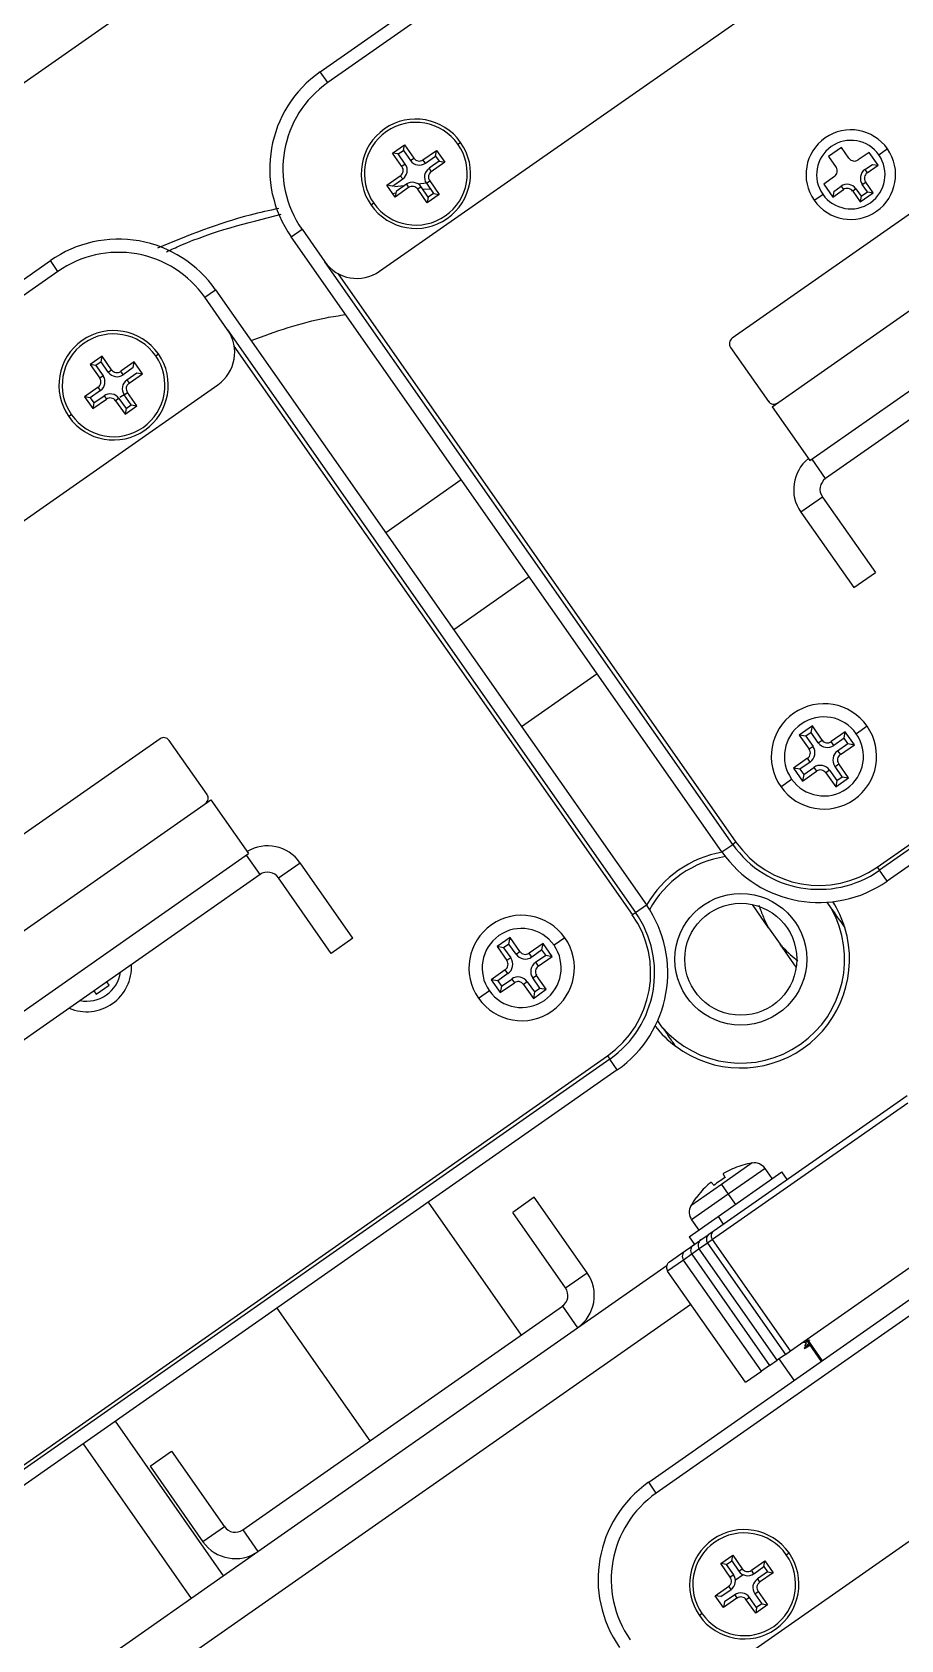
# Model space of a CAD drawing. Header units: millimetres. Extents: x 152904052 to 153933663, y 538271515 to 539240469.
# Drawn here: x 153353161.6 to 153353227.5, y 538947002.5 to 538947124.5 of the extents above; entities that cross this region are included whole.
import ezdxf

# ---------------------------------------------------------------- set-up
doc = ezdxf.new("R2010")
doc.units = ezdxf.units.MM
doc.layers.add('POWR', color=5, linetype='Continuous')

msp = doc.modelspace()

# ---------------------------------------------------------------- linework, layer by layer
at = {"layer": 'POWR', "color": 7}
for p, q in [((153353390.88, 538947281.67), (153353081.45, 538947065)), ((153353187.97, 538947106.39), (153353242.86, 538947144.82)), ((153353183.47, 538947121.54), (153353212.55, 538947141.91)), ((153353213.12, 538947141.09), (153353184.04, 538947120.72)), ((153353184.04, 538947120.72), (153353183.47, 538947121.54)), ((153353238.48, 538947117.95), (153353214.72, 538947101.31)), ((153353188.95, 538947115.37), (153353189.85, 538947116)), ((153353189.77, 538947115.57), (153353189.85, 538947116)), ((153353189.85, 538947116), (153353190.57, 538947114.98)), ((153353193.91, 538947116.04), (153353194.12, 538947116.18)), ((153353189.38, 538947115.3), (153353188.95, 538947115.37)), ((153353189.66, 538947114.35), (153353188.95, 538947115.37)), ((153353189.38, 538947115.3), (153353189.77, 538947115.57)), ((153353189.92, 538947114.52), (153353189.38, 538947115.3)), ((153353189.77, 538947115.57), (153353190.31, 538947114.8)), ((153353190.31, 538947114.8), (153353190.57, 538947114.98)), ((153353191.26, 538947114.86), (153353192.29, 538947115.57)), ((153353191.44, 538947114.6), (153353191.26, 538947114.86)), ((153353191.44, 538947114.6), (153353192.21, 538947115.14)), ((153353192.49, 538947114.75), (153353191.72, 538947114.21)), ((153353192.92, 538947114.67), (153353191.89, 538947113.95)), ((153353192.21, 538947115.14), (153353192.29, 538947115.57)), ((153353192.21, 538947115.14), (153353192.49, 538947114.75)), ((153353192.29, 538947115.57), (153353192.92, 538947114.67)), ((153353192.49, 538947114.75), (153353192.92, 538947114.67)), ((153353223.02, 538947115.79), (153353222.04, 538947115.1)), ((153353222.04, 538947115.1), (153353222.61, 538947114.28)), ((153353223.59, 538947114.97), (153353223.02, 538947115.79)), ((153353225.11, 538947115.42), (153353224.29, 538947114.85)), ((153353225.8, 538947114.44), (153353225.11, 538947115.42)), ((153353226.52, 538947115.68), (153353225.86, 538947115.22)), ((153353188.52, 538947112.93), (153353189.54, 538947113.65)), ((153353189.72, 538947113.4), (153353189.54, 538947113.65)), ((153353189.92, 538947114.52), (153353189.66, 538947114.35)), ((153353191.72, 538947114.21), (153353191.89, 538947113.95)), ((153353222.49, 538947113.59), (153353221.67, 538947113.01)), ((153353224.8, 538947114.12), (153353225.37, 538947114.51)), ((153353224.8, 538947114.12), (153353224.98, 538947113.86)), ((153353224.98, 538947113.86), (153353225.8, 538947114.44)), ((153353225.37, 538947114.51), (153353225.8, 538947114.44)), ((153353189.15, 538947112.03), (153353188.52, 538947112.93)), ((153353188.95, 538947112.86), (153353188.52, 538947112.93)), ((153353188.95, 538947112.86), (153353189.72, 538947113.4)), ((153353188.96, 538947112.3), (153353189.2, 538947112.34)), ((153353189.84, 538947112.89), (153353189.09, 538947112.81)), ((153353190.17, 538947112.75), (153353189.15, 538947112.03)), ((153353189.22, 538947112.46), (153353189.15, 538947112.03)), ((153353190, 538947113), (153353189.22, 538947112.46)), ((153353190, 538947113), (153353190.17, 538947112.75)), ((153353191.12, 538947112.8), (153353190.87, 538947112.63)), ((153353191.59, 538947111.6), (153353190.87, 538947112.63)), ((153353191.52, 538947113.08), (153353190.9, 538947113.01)), ((153353191.66, 538947112.03), (153353191.12, 538947112.8)), ((153353191.24, 538947112.63), (153353191.83, 538947112.64)), ((153353191.52, 538947113.08), (153353191.77, 538947113.26)), ((153353191.52, 538947113.08), (153353192.06, 538947112.31)), ((153353192.49, 538947112.23), (153353191.59, 538947111.6)), ((153353192.06, 538947112.31), (153353191.66, 538947112.03)), ((153353191.77, 538947113.26), (153353192.49, 538947112.23)), ((153353192.06, 538947112.31), (153353192.49, 538947112.23)), ((153353217.75, 538947096.11), (153353242.33, 538947113.32)), ((153353220.95, 538947111.78), (153353221.6, 538947112.23)), ((153353221.67, 538947113.01), (153353222.36, 538947112.03)), ((153353222.36, 538947112.03), (153353223.18, 538947112.6)), ((153353222.43, 538947112.46), (153353222.36, 538947112.03)), ((153353222.43, 538947112.46), (153353223, 538947112.85)), ((153353223, 538947112.85), (153353223.18, 538947112.6)), ((153353224.12, 538947112.66), (153353223.87, 538947112.48)), ((153353223.87, 538947112.48), (153353224.45, 538947111.66)), ((153353224.12, 538947112.66), (153353224.52, 538947112.09)), ((153353224.45, 538947111.66), (153353225.43, 538947112.35)), ((153353224.52, 538947112.09), (153353225, 538947112.42)), ((153353224.6, 538947112.99), (153353224.86, 538947113.17)), ((153353225, 538947112.42), (153353224.6, 538947112.99)), ((153353225.43, 538947112.35), (153353224.86, 538947113.17)), ((153353225, 538947112.42), (153353225.43, 538947112.35)), ((153353187.52, 538947111.57), (153353187.32, 538947111.42)), ((153353191.66, 538947112.03), (153353191.59, 538947111.6)), ((153353224.52, 538947112.09), (153353224.45, 538947111.66)), ((153353181.26, 538947109.01), (153353182.08, 538947109.58)), ((153353213.95, 538947062.32), (153353181.26, 538947109.01)), ((153353182.08, 538947109.58), (153353183.8, 538947107.12)), ((153353220.62, 538947092.02), (153353245.2, 538947109.22)), ((153353246.07, 538947107.63), (153353221.82, 538947090.66)), ((153353151.93, 538947099.46), (153353162.99, 538947107.2)), ((153353163.56, 538947106.38), (153353152.5, 538947098.64)), ((153353163.56, 538947106.38), (153353162.99, 538947107.2)), ((153353214.77, 538947062.89), (153353183.8, 538947107.12)), ((153353184.79, 538947106.23), (153353215.01, 538947063.06)), ((153353174.7, 538947104.42), (153353175.52, 538947104.99)), ((153353175.52, 538947104.99), (153353208.22, 538947058.3)), ((153353176.42, 538947101.96), (153353174.7, 538947104.42)), ((153353176.42, 538947101.96), (153353207.4, 538947057.73)), ((153353170.98, 538947099.98), (153353171.18, 538947100.12)), ((153353207.15, 538947057.56), (153353176.93, 538947100.72)), ((153353214.6, 538947100.62), (153353217.47, 538947096.52)), ((153353166.91, 538947099.94), (153353166.01, 538947099.31)), ((153353166.01, 538947099.31), (153353166.73, 538947098.29)), ((153353166.44, 538947099.24), (153353166.01, 538947099.31)), ((153353166.84, 538947099.51), (153353166.44, 538947099.24)), ((153353166.44, 538947099.24), (153353166.98, 538947098.46)), ((153353166.84, 538947099.51), (153353166.91, 538947099.94)), ((153353167.38, 538947098.74), (153353166.84, 538947099.51)), ((153353167.63, 538947098.92), (153353166.91, 538947099.94)), ((153353167.38, 538947098.74), (153353167.63, 538947098.92)), ((153353169.35, 538947099.51), (153353168.33, 538947098.8)), ((153353168.5, 538947098.54), (153353168.33, 538947098.8)), ((153353169.27, 538947099.08), (153353168.5, 538947098.54)), ((153353169.27, 538947099.08), (153353169.35, 538947099.51)), ((153353169.98, 538947098.61), (153353169.35, 538947099.51)), ((153353120.8, 538947059.35), (153353175.69, 538947097.78)), ((153353166.61, 538947097.59), (153353165.58, 538947096.87)), ((153353166.78, 538947097.34), (153353166.61, 538947097.59)), ((153353166.98, 538947098.46), (153353166.73, 538947098.29)), ((153353168.78, 538947098.15), (153353169.55, 538947098.69)), ((153353168.78, 538947098.15), (153353168.96, 538947097.89)), ((153353168.96, 538947097.89), (153353169.98, 538947098.61)), ((153353169.55, 538947098.69), (153353169.98, 538947098.61)), ((153353165.58, 538947096.87), (153353166.21, 538947095.97)), ((153353166.01, 538947096.8), (153353165.58, 538947096.87)), ((153353166.78, 538947097.34), (153353166.01, 538947096.8)), ((153353166.01, 538947096.8), (153353166.29, 538947096.4)), ((153353166.21, 538947095.97), (153353167.24, 538947096.69)), ((153353166.29, 538947096.4), (153353166.21, 538947095.97)), ((153353166.29, 538947096.4), (153353167.06, 538947096.94)), ((153353167.06, 538947096.94), (153353167.24, 538947096.69)), ((153353168.18, 538947096.74), (153353167.93, 538947096.57)), ((153353167.93, 538947096.57), (153353168.65, 538947095.54)), ((153353168.18, 538947096.74), (153353168.73, 538947095.97)), ((153353168.25, 538947096.85), (153353168.65, 538947097.1)), ((153353168.58, 538947097.02), (153353168.83, 538947097.2)), ((153353169.12, 538947096.25), (153353168.58, 538947097.02)), ((153353169.55, 538947096.17), (153353168.83, 538947097.2)), ((153353164.59, 538947095.51), (153353164.38, 538947095.36)), ((153353168.65, 538947095.54), (153353169.55, 538947096.17)), ((153353168.73, 538947095.97), (153353168.65, 538947095.54)), ((153353168.73, 538947095.97), (153353169.12, 538947096.25)), ((153353169.12, 538947096.25), (153353169.55, 538947096.17)), ((153353217.75, 538947096.11), (153353220.62, 538947092.02)), ((153353225.74, 538947061.17), (153353272.43, 538947093.87)), ((153353272.6, 538947093.62), (153353225.91, 538947060.93)), ((153353273.18, 538947092.8), (153353226.48, 538947060.11)), ((153353221.82, 538947090.66), (153353220.79, 538947092.13)), ((153353188.43, 538947086.56), (153353194.16, 538947090.58)), ((153353221.57, 538947089.26), (153353219.93, 538947088.12)), ((153353221.57, 538947089.26), (153353225.59, 538947083.53)), ((153353219.93, 538947088.12), (153353223.95, 538947082.38)), ((153353199.32, 538947083.21), (153353193.59, 538947079.19)), ((153353223.95, 538947082.38), (153353225.59, 538947083.53)), ((153353204.49, 538947075.83), (153353198.75, 538947071.82)), ((153353171.31, 538947070.91), (153353147.55, 538947054.28)), ((153353174.87, 538947066.69), (153353172, 538947070.79)), ((153353220.81, 538947071.88), (153353219.82, 538947071.19)), ((153353219.82, 538947071.19), (153353220.57, 538947070.13)), ((153353220.31, 538947071.1), (153353219.82, 538947071.19)), ((153353220.72, 538947071.39), (153353220.31, 538947071.1)), ((153353220.31, 538947071.1), (153353220.86, 538947070.33)), ((153353220.72, 538947071.39), (153353220.81, 538947071.88)), ((153353221.26, 538947070.61), (153353220.72, 538947071.39)), ((153353221.55, 538947070.81), (153353220.81, 538947071.88)), ((153353221.26, 538947070.61), (153353221.55, 538947070.81)), ((153353223.31, 538947071.44), (153353222.25, 538947070.69)), ((153353223.23, 538947070.95), (153353222.45, 538947070.4)), ((153353223.23, 538947070.95), (153353223.31, 538947071.44)), ((153353223.51, 538947070.54), (153353223.23, 538947070.95)), ((153353224, 538947070.45), (153353223.31, 538947071.44)), ((153353224.97, 538947071.86), (153353224.15, 538947071.29)), ((153353220.86, 538947070.33), (153353220.57, 538947070.13)), ((153353222.45, 538947070.4), (153353222.25, 538947070.69)), ((153353222.73, 538947070), (153353223.51, 538947070.54)), ((153353222.73, 538947070), (153353222.94, 538947069.71)), ((153353222.94, 538947069.71), (153353224, 538947070.45)), ((153353223.51, 538947070.54), (153353224, 538947070.45)), ((153353220.45, 538947069.43), (153353219.38, 538947068.68)), ((153353219.38, 538947068.68), (153353220.07, 538947067.7)), ((153353219.87, 538947068.6), (153353219.38, 538947068.68)), ((153353220.65, 538947069.14), (153353219.87, 538947068.6)), ((153353219.87, 538947068.6), (153353220.16, 538947068.19)), ((153353220.07, 538947067.7), (153353221.13, 538947068.45)), ((153353220.16, 538947068.19), (153353220.93, 538947068.73)), ((153353220.65, 538947069.14), (153353220.45, 538947069.43)), ((153353220.93, 538947068.73), (153353221.13, 538947068.45)), ((153353222.12, 538947068.52), (153353221.83, 538947068.32)), ((153353221.83, 538947068.32), (153353222.58, 538947067.26)), ((153353222.12, 538947068.52), (153353222.66, 538947067.75)), ((153353222.53, 538947068.81), (153353222.81, 538947069.01)), ((153353223.07, 538947068.03), (153353222.53, 538947068.81)), ((153353223.56, 538947067.95), (153353222.81, 538947069.01)), ((153353218.41, 538947067.27), (153353219.23, 538947067.85)), ((153353220.16, 538947068.19), (153353220.07, 538947067.7)), ((153353222.58, 538947067.26), (153353223.56, 538947067.95)), ((153353222.66, 538947067.75), (153353222.58, 538947067.26)), ((153353222.66, 538947067.75), (153353223.07, 538947068.03)), ((153353223.07, 538947068.03), (153353223.56, 538947067.95)), ((153353150.58, 538947049.08), (153353175.16, 538947066.28)), ((153353175.16, 538947066.28), (153353178.03, 538947062.19)), ((153353153.45, 538947044.98), (153353178.03, 538947062.19)), ((153353213.95, 538947062.32), (153353214.77, 538947062.89)), ((153353215.01, 538947063.06), (153353214.77, 538947062.89)), ((153353178.9, 538947060.6), (153353177.86, 538947062.07)), ((153353180.29, 538947060.35), (153353181.93, 538947061.5)), ((153353185.94, 538947055.77), (153353181.93, 538947061.5)), ((153353225.74, 538947061.17), (153353225.91, 538947060.93)), ((153353178.9, 538947060.6), (153353154.65, 538947043.62)), ((153353184.3, 538947054.62), (153353180.29, 538947060.35)), ((153353226.48, 538947060.11), (153353225.91, 538947060.93)), ((153353207.15, 538947057.56), (153353207.4, 538947057.73)), ((153353207.4, 538947057.73), (153353208.22, 538947058.3)), ((153353217.48, 538947056.57), (153353216.26, 538947058.33)), ((153353221.92, 538947058.5), (153353222.25, 538947058.03)), ((153353217.48, 538947056.57), (153353218.36, 538947055.32)), ((153353185.94, 538947055.77), (153353184.3, 538947054.62)), ((153353197.87, 538947055.82), (153353196.89, 538947055.13)), ((153353197.38, 538947055.04), (153353196.89, 538947055.13)), ((153353196.89, 538947055.13), (153353197.63, 538947054.07)), ((153353197.78, 538947055.33), (153353197.38, 538947055.04)), ((153353197.38, 538947055.04), (153353197.92, 538947054.27)), ((153353197.78, 538947055.33), (153353197.87, 538947055.82)), ((153353198.33, 538947054.55), (153353197.78, 538947055.33)), ((153353198.61, 538947054.75), (153353197.87, 538947055.82)), ((153353200.38, 538947055.38), (153353199.31, 538947054.63)), ((153353200.29, 538947054.89), (153353199.51, 538947054.34)), ((153353200.29, 538947054.89), (153353200.38, 538947055.38)), ((153353200.58, 538947054.48), (153353200.29, 538947054.89)), ((153353201.06, 538947054.39), (153353200.38, 538947055.38)), ((153353202.03, 538947055.8), (153353201.21, 538947055.23)), ((153353219.59, 538947053.56), (153353218.36, 538947055.32)), ((153353197.92, 538947054.27), (153353197.63, 538947054.07)), ((153353198.33, 538947054.55), (153353198.61, 538947054.75)), ((153353199.51, 538947054.34), (153353199.31, 538947054.63)), ((153353199.8, 538947053.94), (153353200.58, 538947054.48)), ((153353199.8, 538947053.94), (153353200, 538947053.65)), ((153353200, 538947053.65), (153353201.06, 538947054.39)), ((153353200.58, 538947054.48), (153353201.06, 538947054.39)), ((153353167.44, 538947052.21), (153353167.26, 538947052.46)), ((153353197.51, 538947053.37), (153353196.44, 538947052.62)), ((153353196.44, 538947052.62), (153353197.13, 538947051.64)), ((153353196.93, 538947052.54), (153353196.44, 538947052.62)), ((153353197.71, 538947053.08), (153353196.93, 538947052.54)), ((153353196.93, 538947052.54), (153353197.22, 538947052.13)), ((153353197.22, 538947052.13), (153353198, 538947052.67)), ((153353197.71, 538947053.08), (153353197.51, 538947053.37)), ((153353198, 538947052.67), (153353198.2, 538947052.39)), ((153353199.18, 538947052.46), (153353198.89, 538947052.26)), ((153353199.18, 538947052.46), (153353199.73, 538947051.69)), ((153353199.59, 538947052.75), (153353199.88, 538947052.95)), ((153353200.13, 538947051.97), (153353199.59, 538947052.75)), ((153353200.62, 538947051.89), (153353199.88, 538947052.95)), ((153353166.28, 538947051.77), (153353166.45, 538947051.52)), ((153353166.45, 538947051.52), (153353167.44, 538947052.21)), ((153353195.48, 538947051.21), (153353196.3, 538947051.79)), ((153353197.13, 538947051.64), (153353198.2, 538947052.39)), ((153353197.22, 538947052.13), (153353197.13, 538947051.64)), ((153353198.89, 538947052.26), (153353199.64, 538947051.2)), ((153353199.64, 538947051.2), (153353200.62, 538947051.89)), ((153353199.73, 538947051.69), (153353199.64, 538947051.2)), ((153353199.73, 538947051.69), (153353200.13, 538947051.97)), ((153353200.13, 538947051.97), (153353200.62, 538947051.89)), ((153353209.4, 538947049.04), (153353209.08, 538947049.51)), ((153353158.57, 538947014.14), (153353205.26, 538947046.83)), ((153353205.43, 538947046.59), (153353158.74, 538947013.89)), ((153353205.26, 538947046.83), (153353205.43, 538947046.59)), ((153353206.01, 538947045.77), (153353205.43, 538947046.59)), ((153353206.01, 538947045.77), (153353159.31, 538947013.07)), ((153353228.05, 538947043.26), (153353213.24, 538947032.89)), ((153353213.36, 538947033.58), (153353228.01, 538947043.84)), ((153353213.65, 538947034.64), (153353218.5, 538947038.04)), ((153353216.24, 538947038.71), (153353213.92, 538947037.08)), ((153353214.03, 538947037.86), (153353214.19, 538947037.59)), ((153353217.22, 538947038.3), (153353214.43, 538947036.35)), ((153353215.53, 538947038.56), (153353215.54, 538947038.54)), ((153353217.76, 538947037.52), (153353217.22, 538947038.3)), ((153353218.9, 538947037.46), (153353218.5, 538947038.04)), ((153353213.92, 538947037.08), (153353211.59, 538947035.46)), ((153353212.89, 538946999.32), (153353267.78, 538947037.75)), ((153353213.35, 538947037), (153353213.14, 538947037.24)), ((153353213.92, 538947037.08), (153353214.43, 538947036.35)), ((153353198.73, 538947025.65), (153353191.67, 538947035.73)), ((153353199.71, 538947036.11), (153353198.07, 538947034.96)), ((153353203.72, 538947030.37), (153353199.71, 538947036.11)), ((153353214.43, 538947036.35), (153353211.65, 538947034.4)), ((153353212, 538947036.05), (153353211.98, 538947036.07)), ((153353214.43, 538947036.35), (153353214.98, 538947035.57)), ((153353202.08, 538947029.23), (153353198.07, 538947034.96)), ((153353208.39, 538947014.47), (153353237.47, 538947034.84)), ((153353211.46, 538947033.1), (153353213.65, 538947034.64)), ((153353211.65, 538947034.4), (153353212.19, 538947033.62)), ((153353213.65, 538947034.64), (153353214.05, 538947034.07)), ((153353238.04, 538947034.02), (153353208.96, 538947013.65)), ((153353211.46, 538947033.1), (153353211.86, 538947032.53)), ((153353212.35, 538947032.88), (153353212.76, 538947033.16)), ((153353212.76, 538947033.16), (153353212.79, 538947033.18)), ((153353212.76, 538947033.16), (153353212.8, 538947033.1)), ((153353212.79, 538947033.18), (153353212.98, 538947033.32)), ((153353213.24, 538947032.89), (153353212.86, 538947032.62)), ((153353212.98, 538947033.32), (153353213.36, 538947033.58)), ((153353219.15, 538947024.45), (153353213.24, 538947032.89)), ((153353219.15, 538947024.45), (153353232.65, 538947033.9)), ((153353209.96, 538947031.2), (153353211.15, 538947032.04)), ((153353211.66, 538947031.78), (153353211.03, 538947031.34)), ((153353211.15, 538947032.04), (153353211.56, 538947032.32)), ((153353211.56, 538947032.32), (153353211.59, 538947032.34)), ((153353211.56, 538947032.32), (153353211.6, 538947032.26)), ((153353211.59, 538947032.34), (153353211.78, 538947032.48)), ((153353212.23, 538947032.18), (153353211.66, 538947031.78)), ((153353211.66, 538947031.78), (153353217.56, 538947023.34)), ((153353211.66, 538947031.78), (153353217.57, 538947023.34)), ((153353211.66, 538947031.78), (153353211.66, 538947031.78)), ((153353211.78, 538947032.48), (153353212.35, 538947032.88)), ((153353212.86, 538947032.62), (153353212.23, 538947032.18)), ((153353218.14, 538947023.74), (153353212.23, 538947032.18)), ((153353212.86, 538947032.62), (153353218.76, 538947024.18)), ((153353212.86, 538947032.62), (153353218.77, 538947024.18)), ((153353212.86, 538947032.62), (153353212.86, 538947032.62)), ((153353202.99, 538947026.2), (153353209.79, 538947030.96)), ((153353211.03, 538947031.34), (153353209.83, 538947030.5)), ((153353215.74, 538947022.07), (153353209.83, 538947030.5)), ((153353216.94, 538947022.9), (153353211.03, 538947031.34)), ((153353202.08, 538947029.23), (153353203.72, 538947030.37)), ((153353159.21, 538946991.34), (153353211.58, 538947028)), ((153353177.59, 538947010.86), (153353201.84, 538947027.83)), ((153353187.26, 538947017.62), (153353180.2, 538947027.7)), ((153353201.84, 538947027.83), (153353202.99, 538947026.2)), ((153353178.74, 538947009.22), (153353202.99, 538947026.2)), ((153353218.77, 538947024.18), (153353219.15, 538947024.45)), ((153353220.1, 538947025.12), (153353220.29, 538947025.12)), ((153353220.35, 538947025.29), (153353221.49, 538947023.65)), ((153353220.39, 538947024.71), (153353220.61, 538947024.9)), ((153353220.56, 538947024.83), (153353220.39, 538947024.71)), ((153353220.41, 538947025.34), (153353221.56, 538947023.7)), ((153353217.56, 538947023.34), (153353216.94, 538947022.9)), ((153353217.57, 538947023.34), (153353217.56, 538947023.34)), ((153353217.57, 538947023.34), (153353218.14, 538947023.74)), ((153353218.76, 538947024.18), (153353218.14, 538947023.74)), ((153353219.44, 538947022.22), (153353218.3, 538947023.85)), ((153353218.77, 538947024.18), (153353218.76, 538947024.18)), ((153353215.74, 538947022.07), (153353216.94, 538947022.9)), ((153353176.12, 538947007.38), (153353167.92, 538947019.1)), ((153353165.46, 538947017.38), (153353173.66, 538947005.66)), ((153353170.55, 538947015.69), (153353172.18, 538947016.84)), ((153353172.18, 538947016.84), (153353176.2, 538947011.1)), ((153353170.55, 538947015.69), (153353174.56, 538947009.95)), ((153353208.96, 538947013.65), (153353208.39, 538947014.47)), ((153353176.2, 538947011.1), (153353174.56, 538947009.95)), ((153353177.59, 538947010.86), (153353178.74, 538947009.22)), ((153353157.24, 538946994.16), (153353178.74, 538947009.22)), ((153353213.87, 538947008.3), (153353214.77, 538947008.93)), ((153353214.29, 538947008.23), (153353214.69, 538947008.5)), ((153353214.69, 538947008.5), (153353214.77, 538947008.93)), ((153353214.69, 538947008.5), (153353215.23, 538947007.73)), ((153353214.77, 538947008.93), (153353215.49, 538947007.91)), ((153353216.18, 538947007.79), (153353217.21, 538947008.5)), ((153353217.13, 538947008.07), (153353217.21, 538947008.5)), ((153353217.21, 538947008.5), (153353217.84, 538947007.6)), ((153353218.83, 538947008.97), (153353219.04, 538947009.11)), ((153353214.29, 538947008.23), (153353213.87, 538947008.3)), ((153353214.58, 538947007.28), (153353213.87, 538947008.3)), ((153353214.84, 538947007.45), (153353214.29, 538947008.23)), ((153353214.84, 538947007.45), (153353214.58, 538947007.28)), ((153353214.98, 538947007.06), (153353215.55, 538947007.47)), ((153353215.23, 538947007.73), (153353215.49, 538947007.91)), ((153353216.36, 538947007.53), (153353216.18, 538947007.79)), ((153353216.36, 538947007.53), (153353217.13, 538947008.07)), ((153353217.41, 538947007.68), (153353216.64, 538947007.14)), ((153353217.84, 538947007.6), (153353216.81, 538947006.88)), ((153353217.13, 538947008.07), (153353217.41, 538947007.68)), ((153353217.41, 538947007.68), (153353217.84, 538947007.6)), ((153353213.44, 538947005.86), (153353214.46, 538947006.58)), ((153353213.87, 538947005.79), (153353214.64, 538947006.33)), ((153353214.64, 538947006.33), (153353214.46, 538947006.58)), ((153353216.44, 538947006.01), (153353216.69, 538947006.19)), ((153353216.64, 538947007.14), (153353216.81, 538947006.88)), ((153353216.69, 538947006.19), (153353217.41, 538947005.16)), ((153353214.07, 538947004.96), (153353213.44, 538947005.86)), ((153353213.87, 538947005.79), (153353213.44, 538947005.86)), ((153353215.09, 538947005.68), (153353214.07, 538947004.96)), ((153353214.14, 538947005.39), (153353214.07, 538947004.96)), ((153353214.92, 538947005.93), (153353214.14, 538947005.39)), ((153353214.92, 538947005.93), (153353215.09, 538947005.68)), ((153353216.04, 538947005.73), (153353215.79, 538947005.56)), ((153353216.51, 538947004.53), (153353215.79, 538947005.56)), ((153353216.58, 538947004.96), (153353216.04, 538947005.73)), ((153353216.44, 538947006.01), (153353216.98, 538947005.24)), ((153353217.41, 538947005.16), (153353216.51, 538947004.53)), ((153353216.58, 538947004.96), (153353216.51, 538947004.53)), ((153353216.98, 538947005.24), (153353216.58, 538947004.96)), ((153353216.98, 538947005.24), (153353217.41, 538947005.16)), ((153353212.44, 538947004.5), (153353212.24, 538947004.35))]:
    msp.add_line(p, q, dxfattribs=at)
for radius in [5, 4.25]:
    msp.add_circle((153353215.38, 538947054.17), radius, dxfattribs=at)
for centre, radius, start, end in [((153353188.63, 538947114.17), 9, 125, 215), ((153353188.63, 538947114.17), 8, 125, 215), ((153353190.72, 538947113.8), 4.15, 35, 215), ((153353190.72, 538947113.8), 3.9, 35, 215), ((153353223.73, 538947113.73), 3.4, 35, 215), ((153353190.72, 538947113.8), 4.15, 215, 35), ((153353190.72, 538947113.8), 3.9, 215, 35), ((153353223.73, 538947113.73), 2.6, 35, 215), ((153353190.98, 538947115.26), 0.807, 215, 305), ((153353190.98, 538947115.26), 0.5, 215, 305), ((153353223.73, 538947113.73), 3.4, 215, 35), ((153353223.73, 538947113.73), 2.6, 215, 35), ((153353224, 538947115.26), 0.5, 215, 305), ((153353189.26, 538947114.06), 0.5, 305, 35), ((153353189.26, 538947114.06), 0.807, 305, 35), ((153353192.18, 538947113.54), 0.807, 125, 215), ((153353192.18, 538947113.54), 0.5, 125, 215), ((153353222.2, 538947114), 0.5, 305, 35), ((153353225.26, 538947113.46), 0.807, 125, 215), ((153353225.26, 538947113.46), 0.5, 125, 215), ((153353190.46, 538947112.34), 0.807, 35, 125), ((153353190.46, 538947112.34), 0.5, 35, 125), ((153353223.46, 538947112.19), 0.807, 35, 125), ((153353223.46, 538947112.19), 0.5, 35, 125), ((153353168.15, 538947099.83), 9, 35, 125), ((153353168.15, 538947099.83), 8, 35, 125), ((153353186.25, 538947108.85), 3, 215, 305), ((153353167.78, 538947097.74), 4.15, 35, 215), ((153353167.78, 538947097.74), 3.9, 35, 215), ((153353173.97, 538947100.24), 3, 305, 35), ((153353215.01, 538947100.9), 0.5, 125, 215), ((153353167.78, 538947097.74), 4.15, 215, 35), ((153353167.78, 538947097.74), 3.9, 215, 35), ((153353168.04, 538947099.2), 0.5, 215, 305), ((153353166.32, 538947098), 0.5, 305, 35), ((153353166.32, 538947098), 0.807, 305, 35), ((153353168.04, 538947099.2), 0.807, 215, 305), ((153353169.24, 538947097.48), 0.807, 125, 215), ((153353169.24, 538947097.48), 0.5, 125, 215), ((153353167.52, 538947096.28), 0.807, 35, 125), ((153353167.52, 538947096.28), 0.5, 35, 125), ((153353217.88, 538947096.81), 0.5, 215, 305), ((153353222.39, 538947089.84), 3, 128.8226, 215), ((153353222.39, 538947089.84), 1, 125, 215), ((153353221.69, 538947069.57), 4, 35, 215), ((153353221.69, 538947069.57), 3, 35, 215), ((153353171.59, 538947070.5), 0.5, 35, 125), ((153353221.69, 538947069.57), 4, 215, 35), ((153353221.69, 538947069.57), 3, 215, 35), ((153353221.96, 538947071.1), 0.5, 215, 305), ((153353220.16, 538947069.84), 0.5, 305, 35), ((153353220.16, 538947069.84), 0.851, 305, 35), ((153353221.96, 538947071.1), 0.851, 215, 305), ((153353223.22, 538947069.3), 0.851, 125, 215), ((153353223.22, 538947069.3), 0.5, 125, 215), ((153353221.42, 538947068.04), 0.851, 35, 125), ((153353221.42, 538947068.04), 0.5, 35, 125), ((153353174.46, 538947066.41), 0.5, 305, 35), ((153353179.47, 538947059.78), 3, 35, 121.1774), ((153353215.38, 538947054.17), 8.25, 99.8969, 150.1031), ((153353221.32, 538947067.48), 9, 215, 305), ((153353221.32, 538947067.48), 8, 215, 305), ((153353221.32, 538947067.48), 7.7, 215, 305), ((153353215.38, 538947054.17), 7.88, 98.5203, 151.4797), ((153353179.47, 538947059.78), 1, 35, 125), ((153353215.38, 538947054.17), 8.25, 16.8051, 32.0306), ((153353198.75, 538947053.51), 4, 35, 215), ((153353200.84, 538947053.14), 7.7, 305, 35), ((153353200.84, 538947053.14), 8, 305, 35), ((153353200.84, 538947053.14), 9, 305, 35), ((153353215.38, 538947054.17), 7.88, 220.5937, 29.4063), ((153353198.75, 538947053.51), 3, 35, 215), ((153353215.38, 538947054.17), 8.25, 233.1949, 16.8051), ((153353198.75, 538947053.51), 4, 215, 35), ((153353198.75, 538947053.51), 3, 215, 35), ((153353165.74, 538947053.59), 3.4, 246.9657, 3.0343), ((153353197.22, 538947053.78), 0.5, 305, 35), ((153353197.22, 538947053.78), 0.851, 305, 35), ((153353199.02, 538947055.04), 0.851, 215, 305), ((153353199.02, 538947055.04), 0.5, 215, 305), ((153353200.29, 538947053.24), 0.851, 125, 215), ((153353200.29, 538947053.24), 0.5, 125, 215), ((153353165.74, 538947053.59), 2.6, 258.8131, 351.1869), ((153353198.48, 538947051.98), 0.851, 35, 125), ((153353198.48, 538947051.98), 0.5, 35, 125), ((153353215.38, 538947054.17), 8.25, 217.9694, 233.1949), ((153353217.3, 538947032.26), 6.52, 105.6083, 117.5152), ((153353217.27, 538947032.29), 6.5, 99.1279, 105.5214), ((153353216.4, 538947037.72), 1, 35, 99.1279), ((153353217.3, 538947032.26), 6.52, 132.4848, 144.3917), ((153353217.38, 538947032.14), 6.32, 120.3185, 129.6814), ((153353212.47, 538947034.97), 1, 150.8721, 215), ((153353217.27, 538947032.29), 6.5, 144.4786, 150.8721), ((153353213.27, 538947032.91), 0.5, 125, 215), ((153353213.27, 538947032.91), 0.499, 125.07, 215.0698), ((153353212.75, 538947033.09), 0.103, 37.4159, 66.5165), ((153353211.44, 538947031.63), 0.499, 125.07, 215.0698), ((153353212.07, 538947032.07), 0.5, 125, 215), ((153353212.07, 538947032.07), 0.499, 125.07, 215.0698), ((153353211.55, 538947032.25), 0.103, 37.4159, 66.5165), ((153353212.64, 538947032.47), 0.499, 125.07, 215.0698), ((153353201.26, 538947028.65), 1, 305, 35), ((153353201.26, 538947028.65), 3, 305, 35), ((153353213.55, 538947007.1), 9, 125, 215), ((153353213.55, 538947007.1), 8, 125, 215), ((153353177.02, 538947011.68), 1, 215, 305), ((153353177.02, 538947011.68), 3, 215, 305), ((153353215.64, 538947006.73), 4.15, 35, 215), ((153353215.64, 538947006.73), 3.9, 35, 215), ((153353215.64, 538947006.73), 4.15, 215, 35), ((153353215.64, 538947006.73), 3.9, 215, 35), ((153353214.17, 538947006.99), 0.5, 305, 35), ((153353214.17, 538947006.99), 0.807, 305, 35), ((153353215.89, 538947008.19), 0.807, 215, 305), ((153353215.89, 538947008.19), 0.5, 215, 305), ((153353215.38, 538947005.27), 0.807, 35, 125), ((153353217.1, 538947006.47), 0.807, 125, 215), ((153353217.1, 538947006.47), 0.5, 125, 215), ((153353215.38, 538947005.27), 0.5, 35, 125)]:
    msp.add_arc(centre, radius, start, end, dxfattribs=at)
for points, knots in [([(153353180.31, 538947111.16), (153353179.59, 538947111), (153353176.43, 538947110.33), (153353173.43, 538947109.1), (153353171.11, 538947108.15)], [0, 0, 0, 0, 0.227864, 1, 1, 1, 1]), ([(153353171.8, 538947107.88), (153353172.16, 538947108.04), (153353174.93, 538947109.33), (153353177.91, 538947110.07), (153353180.51, 538947110.72)], [0, 0, 0, 0, 0.129235, 1, 1, 1, 1]), ([(153353178.22, 538947101.14), (153353180.09, 538947101.82), (153353182.44, 538947102.67), (153353184.89, 538947103.03), (153353185.39, 538947103.11)], [0, 0, 0, 0, 0.799053, 1, 1, 1, 1]), ([(153353216.75, 538947058.27), (153353216.86, 538947057.97), (153353217.06, 538947057.38), (153353217.35, 538947056.84), (153353217.48, 538947056.57)], [0, 0, 0, 0, 0.517925, 1, 1, 1, 1]), ([(153353222.25, 538947058.03), (153353222.31, 538947057.94), (153353222.66, 538947057.44), (153353223, 538947056.95), (153353223.28, 538947056.55)], [0, 0, 0, 0, 0.179084, 1, 1, 1, 1]), ([(153353218.36, 538947055.32), (153353218.44, 538947055.23), (153353218.84, 538947054.77), (153353219.32, 538947054.37), (153353219.71, 538947054.05)], [0, 0, 0, 0, 0.179084, 1, 1, 1, 1]), ([(153353210.44, 538947047.56), (153353210.27, 538947047.81), (153353209.93, 538947048.3), (153353209.57, 538947048.8), (153353209.4, 538947049.04)], [0, 0, 0, 0, 0.517925, 1, 1, 1, 1]), ([(153353214.29, 538947038.04), (153353214.25, 538947038.02), (153353214.18, 538947037.98), (153353214.09, 538947037.93), (153353214.04, 538947037.88), (153353214.04, 538947037.87), (153353214.03, 538947037.86)], [0, 0, 0, 0, 0.250648, 0.499754, 0.7491, 1, 1, 1, 1]), ([(153353213.14, 538947037.24), (153353213.14, 538947037.24), (153353213.12, 538947037.24), (153353213.06, 538947037.21), (153353212.98, 538947037.15), (153353212.92, 538947037.09), (153353212.89, 538947037.07)], [0, 0, 0, 0, 0.250648, 0.499754, 0.7491, 1, 1, 1, 1]), ([(153353212.89, 538947037.07), (153353212.92, 538947037.09), (153353212.98, 538947037.15), (153353213.06, 538947037.21), (153353213.12, 538947037.24), (153353213.14, 538947037.24), (153353213.14, 538947037.24)], [0, 0, 0, 0, 0.2506482, 0.4997541, 0.7490998, 1, 1, 1, 1]), ([(153353213.24, 538947032.89), (153353213.22, 538947032.93), (153353213.17, 538947033.01), (153353213.14, 538947033.16), (153353213.16, 538947033.32), (153353213.23, 538947033.47), (153353213.32, 538947033.55), (153353213.36, 538947033.58)], [0, 0, 0, 0, 0.174928, 0.36388, 0.560047, 0.788091, 1, 1, 1, 1]), ([(153353209.96, 538947031.2), (153353209.9, 538947031.15), (153353209.79, 538947031.05), (153353209.73, 538947030.84), (153353209.75, 538947030.65), (153353209.81, 538947030.55), (153353209.83, 538947030.5)], [0, 0, 0, 0, 0.270336, 0.562527, 0.789797, 1, 1, 1, 1]), ([(153353220.39, 538947024.71), (153353220.31, 538947024.67), (153353220.15, 538947024.59), (153353220.23, 538947024.7), (153353220.36, 538947024.83), (153353220.52, 538947024.96), (153353220.52, 538947024.96)], [0, 0, 0, 0, 0.332892, 0.658701, 0.99722, 1, 1, 1, 1]), ([(153353220.34, 538947025.05), (153353220.31, 538947024.98), (153353220.27, 538947024.85), (153353220.22, 538947024.71), (153353220.19, 538947024.64)], [0, 0, 0, 0, 0.499894, 1, 1, 1, 1]), ([(153353220.61, 538947025.26), (153353220.52, 538947025.22), (153353220.35, 538947025.13), (153353220.27, 538947025.1), (153353220.29, 538947025.14), (153353220.3, 538947025.15)], [0, 0, 0, 0, 0.402272, 0.802406, 1, 1, 1, 1])]:
    msp.add_open_spline(points, degree=3, knots=knots, dxfattribs=at)

doc.saveas('drawing.dxf')
